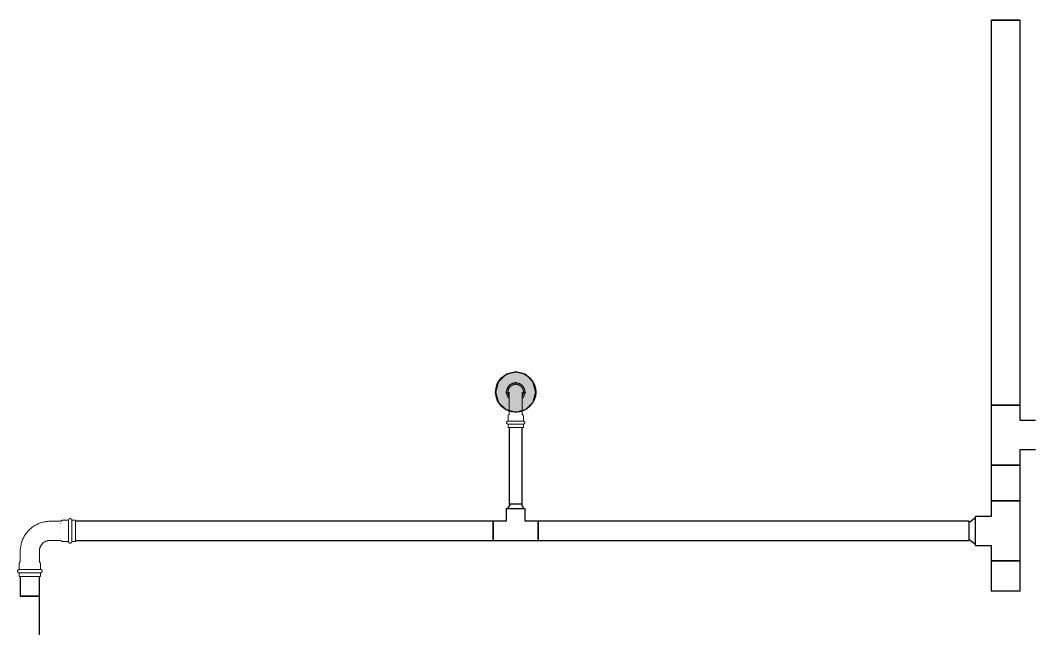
# Model space of a CAD drawing. Header units: inches. Extents: x -3327 to -1, y 8 to 1328.
# Drawn here: x -3167 to -3066, y 208.5 to 269 of the extents above; entities that cross this region are included whole.
import ezdxf

# ---------------------------------------------------------------- set-up
doc = ezdxf.new("R2010")
doc.units = ezdxf.units.IN
doc.header["$MEASUREMENT"] = 0
doc.layers.add('P-PIPE', color=3, linetype='Continuous', lineweight=9)
doc.layers.add('X - REF - FP', color=7, linetype='Continuous', true_color=0xb90000)

# ---------------------------------------------------------------- blocks, each defined once
blk = doc.blocks.new('Victaulic-VicPress316-Elbow 90-45deg Style P568_P571 - Standard-V3-SECOND LEVEL')
at = {"layer": 'P-PIPE'}
for p, q in [((-1.06, 4.55), (-1.06, 4.17)), ((1.06, 4.55), (-1.06, 4.55)), ((-1.06, 4.17), (1.06, 4.17)), ((1.06, 4.17), (1.06, 4.55)), ((-1.06, 3.85), (-1.06, 3.29)), ((-1.06, 3.85), (1.06, 3.85)), ((-0.95, 3.13), (-0.95, 2.02)), ((-0.77, 3.07), (-0.75, 3.07)), ((-0.31, 3.07), (-0.29, 3.07)), ((0.29, 3.07), (0.31, 3.07)), ((0.75, 3.07), (0.77, 3.07)), ((0.95, 2.02), (0.95, 3.12)), ((1.06, 3.29), (1.06, 3.85)), ((-4.17, 1.06), (-4.55, 1.06)), ((-4.55, 1.06), (-4.55, -1.06)), ((-4.17, -1.06), (-4.17, 1.06)), ((-3.29, 1.06), (-3.85, 1.06)), ((-3.85, -1.06), (-3.85, 1.06)), ((-2.02, 0.95), (-3.12, 0.95)), ((-3.07, 0.75), (-3.07, 0.77)), ((-3.07, 0.29), (-3.07, 0.31)), ((-3.14, -0.95), (-2.02, -0.95)), ((-3.07, -0.31), (-3.07, -0.29)), ((-3.07, -0.77), (-3.07, -0.75)), ((-4.55, -1.06), (-4.17, -1.06)), ((-3.85, -1.06), (-3.29, -1.06))]:
    blk.add_line(p, q, dxfattribs=at)
at = {"layer": 'P-PIPE', "flags": 128}
for points in [[(-1.06, 3.85), (-1.07, 3.85), (-1.07, 3.85), (-1.08, 3.85), (-1.09, 3.85), (-1.09, 3.85), (-1.1, 3.85), (-1.1, 3.85), (-1.11, 3.85), (-1.12, 3.86), (-1.12, 3.86), (-1.13, 3.86), (-1.13, 3.86), (-1.14, 3.87), (-1.15, 3.87), (-1.15, 3.87), (-1.16, 3.88), (-1.16, 3.88), (-1.17, 3.89), (-1.17, 3.89), (-1.18, 3.9), (-1.18, 3.9), (-1.19, 3.91), (-1.19, 3.91), (-1.19, 3.92), (-1.2, 3.92), (-1.2, 3.93), (-1.2, 3.93), (-1.21, 3.94), (-1.21, 3.94), (-1.21, 3.95), (-1.21, 3.96), (-1.22, 3.96), (-1.22, 3.97), (-1.22, 3.98), (-1.22, 3.98), (-1.22, 3.99), (-1.22, 4), (-1.22, 4), (-1.22, 4.01), (-1.22, 4.01), (-1.22, 4.02), (-1.22, 4.03), (-1.22, 4.03), (-1.22, 4.04), (-1.22, 4.05), (-1.22, 4.05), (-1.22, 4.06), (-1.21, 4.07), (-1.21, 4.07), (-1.21, 4.08), (-1.21, 4.08), (-1.2, 4.09), (-1.2, 4.1), (-1.2, 4.1), (-1.19, 4.11), (-1.19, 4.11), (-1.18, 4.12), (-1.18, 4.12), (-1.17, 4.13), (-1.17, 4.13), (-1.17, 4.14), (-1.16, 4.14), (-1.15, 4.14), (-1.15, 4.15), (-1.14, 4.15), (-1.14, 4.15), (-1.13, 4.16), (-1.13, 4.16), (-1.12, 4.16), (-1.11, 4.16), (-1.11, 4.17), (-1.1, 4.17), (-1.1, 4.17), (-1.09, 4.17), (-1.08, 4.17), (-1.08, 4.17), (-1.07, 4.17), (-1.06, 4.17), (-1.06, 4.17)], [(1.06, 4.17), (1.06, 4.17), (1.06, 4.17), (1.05, 4.17), (1.05, 4.17), (1.04, 4.17), (1.03, 4.17), (1.02, 4.17), (1.01, 4.17), (0.99, 4.17), (0.98, 4.17), (0.96, 4.17), (0.94, 4.17), (0.92, 4.17), (0.9, 4.17), (0.87, 4.17), (0.85, 4.17), (0.82, 4.17), (0.8, 4.17), (0.77, 4.17), (0.74, 4.17), (0.71, 4.17), (0.67, 4.17), (0.64, 4.17), (0.61, 4.17), (0.57, 4.17), (0.54, 4.17), (0.5, 4.17), (0.46, 4.17), (0.42, 4.17), (0.38, 4.17), (0.34, 4.17), (0.3, 4.17), (0.26, 4.17), (0.22, 4.17), (0.18, 4.17), (0.14, 4.17), (0.1, 4.17), (0.05, 4.17), (0.01, 4.17), (-0.03, 4.17), (-0.07, 4.17), (-0.12, 4.17), (-0.16, 4.17), (-0.2, 4.17), (-0.24, 4.17), (-0.28, 4.17), (-0.32, 4.17), (-0.36, 4.17), (-0.4, 4.17), (-0.44, 4.17), (-0.48, 4.17), (-0.52, 4.17), (-0.55, 4.17), (-0.59, 4.17), (-0.62, 4.17), (-0.66, 4.17), (-0.69, 4.17), (-0.72, 4.17), (-0.75, 4.17), (-0.78, 4.17), (-0.81, 4.17), (-0.84, 4.17), (-0.86, 4.17), (-0.88, 4.17), (-0.91, 4.17), (-0.93, 4.17), (-0.95, 4.17), (-0.97, 4.17), (-0.98, 4.17), (-1, 4.17), (-1.01, 4.17), (-1.02, 4.17), (-1.03, 4.17), (-1.04, 4.17), (-1.05, 4.17), (-1.05, 4.17), (-1.06, 4.17), (-1.06, 4.17), (-1.06, 4.17)], [(-1.06, 4.17), (-1.06, 4.17), (-1.06, 4.17), (-1.05, 4.17), (-1.05, 4.17), (-1.04, 4.17), (-1.03, 4.17), (-1.02, 4.17)], [(1.02, 4.17), (1.03, 4.17), (1.04, 4.17), (1.05, 4.17), (1.05, 4.17), (1.06, 4.17), (1.06, 4.17), (1.06, 4.17)], [(1.06, 4.17), (1.07, 4.17), (1.07, 4.17), (1.08, 4.17), (1.09, 4.17), (1.09, 4.17), (1.1, 4.17), (1.1, 4.17), (1.11, 4.17), (1.12, 4.16), (1.12, 4.16), (1.13, 4.16), (1.13, 4.16), (1.14, 4.15), (1.15, 4.15), (1.15, 4.15), (1.16, 4.14), (1.16, 4.14), (1.17, 4.13), (1.17, 4.13), (1.18, 4.12), (1.18, 4.12), (1.19, 4.11), (1.19, 4.11), (1.19, 4.1), (1.2, 4.1), (1.2, 4.09), (1.2, 4.09), (1.21, 4.08), (1.21, 4.08), (1.21, 4.07), (1.21, 4.06), (1.22, 4.06), (1.22, 4.05), (1.22, 4.04), (1.22, 4.04), (1.22, 4.03), (1.22, 4.02), (1.22, 4.02), (1.22, 4.01), (1.22, 4.01), (1.22, 4), (1.22, 3.99), (1.22, 3.99), (1.22, 3.98), (1.22, 3.97), (1.22, 3.97), (1.22, 3.96), (1.21, 3.95), (1.21, 3.95), (1.21, 3.94), (1.21, 3.94), (1.2, 3.93), (1.2, 3.92), (1.2, 3.92), (1.19, 3.91), (1.19, 3.91), (1.18, 3.9), (1.18, 3.9), (1.17, 3.89), (1.17, 3.89), (1.17, 3.88), (1.16, 3.88), (1.15, 3.88), (1.15, 3.87), (1.14, 3.87), (1.14, 3.87), (1.13, 3.86), (1.13, 3.86), (1.12, 3.86), (1.11, 3.86), (1.11, 3.85), (1.1, 3.85), (1.1, 3.85), (1.09, 3.85), (1.08, 3.85), (1.08, 3.85), (1.07, 3.85), (1.06, 3.85), (1.06, 3.85)], [(-1.06, 3.85), (-1.06, 3.85), (-1.06, 3.85), (-1.05, 3.85), (-1.05, 3.85), (-1.04, 3.85), (-1.03, 3.85), (-1.02, 3.85), (-1.01, 3.85), (-0.99, 3.85), (-0.98, 3.85), (-0.96, 3.85), (-0.94, 3.85), (-0.92, 3.85), (-0.9, 3.85), (-0.87, 3.85), (-0.85, 3.85), (-0.82, 3.85), (-0.8, 3.85), (-0.77, 3.85), (-0.74, 3.85), (-0.71, 3.85), (-0.67, 3.85), (-0.64, 3.85), (-0.61, 3.85), (-0.57, 3.85), (-0.54, 3.85), (-0.5, 3.85), (-0.46, 3.85), (-0.42, 3.85), (-0.38, 3.85), (-0.34, 3.85), (-0.3, 3.85), (-0.26, 3.85), (-0.22, 3.85), (-0.18, 3.85), (-0.14, 3.85), (-0.1, 3.85), (-0.05, 3.85), (-0.01, 3.85), (0.03, 3.85), (0.07, 3.85), (0.12, 3.85), (0.16, 3.85), (0.2, 3.85), (0.24, 3.85), (0.28, 3.85), (0.32, 3.85), (0.36, 3.85), (0.4, 3.85), (0.44, 3.85), (0.48, 3.85), (0.52, 3.85), (0.55, 3.85), (0.59, 3.85), (0.62, 3.85), (0.66, 3.85), (0.69, 3.85), (0.72, 3.85), (0.75, 3.85), (0.78, 3.85), (0.81, 3.85), (0.84, 3.85), (0.86, 3.85), (0.88, 3.85), (0.91, 3.85), (0.93, 3.85), (0.95, 3.85), (0.97, 3.85), (0.98, 3.85), (1, 3.85), (1.01, 3.85), (1.02, 3.85), (1.03, 3.85), (1.04, 3.85), (1.05, 3.85), (1.05, 3.85), (1.06, 3.85), (1.06, 3.85), (1.06, 3.85)], [(-1.02, 3.85), (-1.03, 3.85), (-1.04, 3.85), (-1.05, 3.85), (-1.05, 3.85), (-1.06, 3.85), (-1.06, 3.85), (-1.06, 3.85)], [(-0.95, 3.07), (-0.96, 3.08), (-0.97, 3.08), (-0.97, 3.09), (-0.98, 3.1), (-0.99, 3.11), (-1, 3.12), (-1, 3.12), (-1.01, 3.13), (-1.02, 3.14), (-1.02, 3.15), (-1.03, 3.16), (-1.03, 3.17), (-1.04, 3.18), (-1.04, 3.19), (-1.04, 3.2), (-1.05, 3.21), (-1.05, 3.22), (-1.05, 3.23), (-1.06, 3.24), (-1.06, 3.25), (-1.06, 3.27), (-1.06, 3.28), (-1.06, 3.29), (-1.06, 3.29)], [(1.06, 3.29), (1.06, 3.28), (1.06, 3.27), (1.06, 3.26), (1.06, 3.25), (1.05, 3.23), (1.05, 3.22), (1.05, 3.21), (1.05, 3.2), (1.04, 3.19), (1.04, 3.18), (1.03, 3.17), (1.03, 3.16), (1.02, 3.15), (1.02, 3.14), (1.01, 3.14), (1.01, 3.13), (1, 3.12), (0.99, 3.11), (0.98, 3.1), (0.98, 3.09), (0.97, 3.09), (0.96, 3.08), (0.95, 3.07), (0.95, 3.07)], [(1.06, 3.85), (1.06, 3.85), (1.06, 3.85), (1.05, 3.85), (1.05, 3.85), (1.04, 3.85), (1.03, 3.85), (1.02, 3.85)], [(-4.17, 1.06), (-4.17, 1.07), (-4.17, 1.07), (-4.17, 1.08), (-4.17, 1.09), (-4.17, 1.09), (-4.17, 1.1), (-4.17, 1.1), (-4.17, 1.11), (-4.16, 1.12), (-4.16, 1.12), (-4.16, 1.13), (-4.16, 1.13), (-4.15, 1.14), (-4.15, 1.15), (-4.15, 1.15), (-4.14, 1.16), (-4.14, 1.16), (-4.13, 1.17), (-4.13, 1.17), (-4.12, 1.18), (-4.12, 1.18), (-4.11, 1.19), (-4.11, 1.19), (-4.1, 1.19), (-4.1, 1.2), (-4.09, 1.2), (-4.09, 1.2), (-4.08, 1.21), (-4.08, 1.21), (-4.07, 1.21), (-4.06, 1.21), (-4.06, 1.22), (-4.05, 1.22), (-4.04, 1.22), (-4.04, 1.22), (-4.03, 1.22), (-4.02, 1.22), (-4.02, 1.22), (-4.01, 1.22), (-4.01, 1.22), (-4, 1.22), (-3.99, 1.22), (-3.99, 1.22), (-3.98, 1.22), (-3.97, 1.22), (-3.97, 1.22), (-3.96, 1.22), (-3.95, 1.21), (-3.95, 1.21), (-3.94, 1.21), (-3.94, 1.21), (-3.93, 1.2), (-3.92, 1.2), (-3.92, 1.2), (-3.91, 1.19), (-3.91, 1.19), (-3.9, 1.18), (-3.9, 1.18), (-3.89, 1.17), (-3.89, 1.17), (-3.88, 1.17), (-3.88, 1.16), (-3.88, 1.15), (-3.87, 1.15), (-3.87, 1.14), (-3.87, 1.14), (-3.86, 1.13), (-3.86, 1.13), (-3.86, 1.12), (-3.86, 1.11), (-3.85, 1.11), (-3.85, 1.1), (-3.85, 1.1), (-3.85, 1.09), (-3.85, 1.08), (-3.85, 1.08), (-3.85, 1.07), (-3.85, 1.06), (-3.85, 1.06)], [(-4.17, 1.06), (-4.17, 1.06), (-4.17, 1.06), (-4.17, 1.05), (-4.17, 1.05), (-4.17, 1.04), (-4.17, 1.03), (-4.17, 1.02), (-4.17, 1.01), (-4.17, 0.99), (-4.17, 0.98), (-4.17, 0.96), (-4.17, 0.94), (-4.17, 0.92), (-4.17, 0.9), (-4.17, 0.87), (-4.17, 0.85), (-4.17, 0.82), (-4.17, 0.8), (-4.17, 0.77), (-4.17, 0.74), (-4.17, 0.71), (-4.17, 0.67), (-4.17, 0.64), (-4.17, 0.61), (-4.17, 0.57), (-4.17, 0.54), (-4.17, 0.5), (-4.17, 0.46), (-4.17, 0.42), (-4.17, 0.38), (-4.17, 0.34), (-4.17, 0.3), (-4.17, 0.26), (-4.17, 0.22), (-4.17, 0.18), (-4.17, 0.14), (-4.17, 0.1), (-4.17, 0.05), (-4.17, 0.01), (-4.17, -0.03), (-4.17, -0.07), (-4.17, -0.12), (-4.17, -0.16), (-4.17, -0.2), (-4.17, -0.24), (-4.17, -0.28), (-4.17, -0.32), (-4.17, -0.36), (-4.17, -0.4), (-4.17, -0.44), (-4.17, -0.48), (-4.17, -0.52), (-4.17, -0.55), (-4.17, -0.59), (-4.17, -0.62), (-4.17, -0.66), (-4.17, -0.69), (-4.17, -0.72), (-4.17, -0.75), (-4.17, -0.78), (-4.17, -0.81), (-4.17, -0.84), (-4.17, -0.86), (-4.17, -0.88), (-4.17, -0.91), (-4.17, -0.93), (-4.17, -0.95), (-4.17, -0.97), (-4.17, -0.98), (-4.17, -1), (-4.17, -1.01), (-4.17, -1.02), (-4.17, -1.03), (-4.17, -1.04), (-4.17, -1.05), (-4.17, -1.05), (-4.17, -1.06), (-4.17, -1.06), (-4.17, -1.06)], [(-4.17, 1.02), (-4.17, 1.03), (-4.17, 1.04), (-4.17, 1.05), (-4.17, 1.05), (-4.17, 1.06), (-4.17, 1.06), (-4.17, 1.06)], [(-3.85, -1.06), (-3.85, -1.06), (-3.85, -1.06), (-3.85, -1.05), (-3.85, -1.05), (-3.85, -1.04), (-3.85, -1.03), (-3.85, -1.02), (-3.85, -1.01), (-3.85, -0.99), (-3.85, -0.98), (-3.85, -0.96), (-3.85, -0.94), (-3.85, -0.92), (-3.85, -0.9), (-3.85, -0.87), (-3.85, -0.85), (-3.85, -0.82), (-3.85, -0.8), (-3.85, -0.77), (-3.85, -0.74), (-3.85, -0.71), (-3.85, -0.67), (-3.85, -0.64), (-3.85, -0.61), (-3.85, -0.57), (-3.85, -0.54), (-3.85, -0.5), (-3.85, -0.46), (-3.85, -0.42), (-3.85, -0.38), (-3.85, -0.34), (-3.85, -0.3), (-3.85, -0.26), (-3.85, -0.22), (-3.85, -0.18), (-3.85, -0.14), (-3.85, -0.1), (-3.85, -0.05), (-3.85, -0.01), (-3.85, 0.03), (-3.85, 0.07), (-3.85, 0.12), (-3.85, 0.16), (-3.85, 0.2), (-3.85, 0.24), (-3.85, 0.28), (-3.85, 0.32), (-3.85, 0.36), (-3.85, 0.4), (-3.85, 0.44), (-3.85, 0.48), (-3.85, 0.52), (-3.85, 0.55), (-3.85, 0.59), (-3.85, 0.62), (-3.85, 0.66), (-3.85, 0.69), (-3.85, 0.72), (-3.85, 0.75), (-3.85, 0.78), (-3.85, 0.81), (-3.85, 0.84), (-3.85, 0.86), (-3.85, 0.88), (-3.85, 0.91), (-3.85, 0.93), (-3.85, 0.95), (-3.85, 0.97), (-3.85, 0.98), (-3.85, 1), (-3.85, 1.01), (-3.85, 1.02), (-3.85, 1.03), (-3.85, 1.04), (-3.85, 1.05), (-3.85, 1.05), (-3.85, 1.06), (-3.85, 1.06), (-3.85, 1.06)], [(-3.85, 1.06), (-3.85, 1.06), (-3.85, 1.06), (-3.85, 1.05), (-3.85, 1.05), (-3.85, 1.04), (-3.85, 1.03), (-3.85, 1.02)], [(-3.29, 1.06), (-3.28, 1.06), (-3.27, 1.06), (-3.26, 1.06), (-3.25, 1.06), (-3.23, 1.05), (-3.22, 1.05), (-3.21, 1.05), (-3.2, 1.05), (-3.19, 1.04), (-3.18, 1.04), (-3.17, 1.03), (-3.16, 1.03), (-3.15, 1.02), (-3.14, 1.02), (-3.14, 1.01), (-3.13, 1.01), (-3.12, 1), (-3.11, 0.99), (-3.1, 0.98), (-3.09, 0.98), (-3.09, 0.97), (-3.08, 0.96), (-3.07, 0.95), (-3.07, 0.95)], [(-0.95, 2.02), (-0.95, 1.97), (-0.95, 1.93), (-0.96, 1.89), (-0.96, 1.85), (-0.97, 1.8), (-0.98, 1.76), (-0.99, 1.72), (-1, 1.68), (-1.02, 1.64), (-1.03, 1.6), (-1.05, 1.56), (-1.07, 1.52), (-1.09, 1.49), (-1.11, 1.45), (-1.14, 1.41), (-1.16, 1.38), (-1.19, 1.35), (-1.21, 1.31), (-1.24, 1.28), (-1.27, 1.25), (-1.3, 1.22), (-1.34, 1.19), (-1.37, 1.17), (-1.4, 1.14), (-1.44, 1.12), (-1.48, 1.1), (-1.51, 1.08), (-1.55, 1.06), (-1.59, 1.04), (-1.63, 1.02), (-1.67, 1.01), (-1.71, 0.99), (-1.75, 0.98), (-1.79, 0.97), (-1.83, 0.97), (-1.88, 0.96), (-1.92, 0.95), (-1.96, 0.95), (-2, 0.95), (-2.02, 0.95)], [(-2.02, -0.95), (-1.9, -0.95), (-1.78, -0.94), (-1.66, -0.93), (-1.54, -0.91), (-1.43, -0.89), (-1.31, -0.87), (-1.2, -0.83), (-1.08, -0.8), (-0.97, -0.76), (-0.86, -0.72), (-0.75, -0.67), (-0.65, -0.61), (-0.54, -0.56), (-0.44, -0.5), (-0.34, -0.43), (-0.24, -0.36), (-0.15, -0.29), (-0.06, -0.21), (0.03, -0.13), (0.11, -0.05), (0.19, 0.04), (0.27, 0.13), (0.34, 0.22), (0.41, 0.31), (0.48, 0.41), (0.54, 0.51), (0.6, 0.62), (0.65, 0.72), (0.7, 0.83), (0.75, 0.94), (0.79, 1.05), (0.83, 1.17), (0.86, 1.28), (0.88, 1.39), (0.91, 1.51), (0.92, 1.63), (0.94, 1.75), (0.95, 1.86), (0.95, 1.98), (0.95, 2.02)], [(-3.07, -0.95), (-3.08, -0.96), (-3.08, -0.97), (-3.09, -0.97), (-3.1, -0.98), (-3.11, -0.99), (-3.12, -1), (-3.12, -1), (-3.13, -1.01), (-3.14, -1.02), (-3.15, -1.02), (-3.16, -1.03), (-3.17, -1.03), (-3.18, -1.04), (-3.19, -1.04), (-3.2, -1.04), (-3.21, -1.05), (-3.22, -1.05), (-3.23, -1.05), (-3.24, -1.06), (-3.25, -1.06), (-3.27, -1.06), (-3.28, -1.06), (-3.29, -1.06), (-3.29, -1.06)], [(-4.17, -1.06), (-4.17, -1.06), (-4.17, -1.06), (-4.17, -1.05), (-4.17, -1.05), (-4.17, -1.04), (-4.17, -1.03), (-4.17, -1.02)], [(-3.85, -1.06), (-3.85, -1.07), (-3.85, -1.07), (-3.85, -1.08), (-3.85, -1.09), (-3.85, -1.09), (-3.85, -1.1), (-3.85, -1.1), (-3.85, -1.11), (-3.86, -1.12), (-3.86, -1.12), (-3.86, -1.13), (-3.86, -1.13), (-3.87, -1.14), (-3.87, -1.15), (-3.87, -1.15), (-3.88, -1.16), (-3.88, -1.16), (-3.89, -1.17), (-3.89, -1.17), (-3.9, -1.18), (-3.9, -1.18), (-3.91, -1.19), (-3.91, -1.19), (-3.92, -1.19), (-3.92, -1.2), (-3.93, -1.2), (-3.93, -1.2), (-3.94, -1.21), (-3.94, -1.21), (-3.95, -1.21), (-3.96, -1.21), (-3.96, -1.22), (-3.97, -1.22), (-3.98, -1.22), (-3.98, -1.22), (-3.99, -1.22), (-4, -1.22), (-4, -1.22), (-4.01, -1.22), (-4.01, -1.22), (-4.02, -1.22), (-4.03, -1.22), (-4.03, -1.22), (-4.04, -1.22), (-4.05, -1.22), (-4.05, -1.22), (-4.06, -1.22), (-4.07, -1.21), (-4.07, -1.21), (-4.08, -1.21), (-4.08, -1.21), (-4.09, -1.2), (-4.1, -1.2), (-4.1, -1.2), (-4.11, -1.19), (-4.11, -1.19), (-4.12, -1.18), (-4.12, -1.18), (-4.13, -1.17), (-4.13, -1.17), (-4.14, -1.17), (-4.14, -1.16), (-4.14, -1.15), (-4.15, -1.15), (-4.15, -1.14), (-4.15, -1.14), (-4.16, -1.13), (-4.16, -1.13), (-4.16, -1.12), (-4.16, -1.11), (-4.17, -1.11), (-4.17, -1.1), (-4.17, -1.1), (-4.17, -1.09), (-4.17, -1.08), (-4.17, -1.08), (-4.17, -1.07), (-4.17, -1.06), (-4.17, -1.06)], [(-3.85, -1.02), (-3.85, -1.03), (-3.85, -1.04), (-3.85, -1.05), (-3.85, -1.05), (-3.85, -1.06), (-3.85, -1.06), (-3.85, -1.06)]]:
    blk.add_lwpolyline(points, dxfattribs=at)
blk = doc.blocks.new('Victaulic-VicPress316-Elbow 90-45deg Style P568_P571 - Standard-523083-SECOND LEVEL')
at = {"layer": 'P-PIPE'}
for p, q in [((-3178.28, 1233.46), (-3178.28, 1232.57)), ((-3176.97, 1232.57), (-3176.97, 1233.46)), ((-3178.39, 1232.42), (-3178.39, 1231.96)), ((-3176.86, 1231.96), (-3176.86, 1232.42)), ((-3177.63, 1231.96), (-3178.39, 1231.96)), ((-3178.39, 1231.67), (-3178.39, 1231.33)), ((-3177.63, 1231.67), (-3178.39, 1231.67)), ((-3178.39, 1231.33), (-3177.63, 1231.33)), ((-3176.86, 1231.96), (-3177.63, 1231.96)), ((-3176.86, 1231.67), (-3177.63, 1231.67)), ((-3177.63, 1231.33), (-3176.86, 1231.33)), ((-3176.86, 1231.33), (-3176.86, 1231.67))]:
    blk.add_line(p, q, dxfattribs=at)
at = {"layer": 'P-PIPE', "flags": 128}
for points in [[(-3177.63, 1235.77), (-3177.66, 1235.77), (-3177.7, 1235.76), (-3177.73, 1235.76), (-3177.77, 1235.76), (-3177.81, 1235.75), (-3177.84, 1235.74), (-3177.88, 1235.73), (-3177.91, 1235.72), (-3177.95, 1235.71), (-3177.98, 1235.69), (-3178.01, 1235.68), (-3178.05, 1235.66), (-3178.08, 1235.65), (-3178.11, 1235.63), (-3178.14, 1235.61), (-3178.17, 1235.59), (-3178.2, 1235.56), (-3178.23, 1235.54), (-3178.25, 1235.52), (-3178.28, 1235.49), (-3178.3, 1235.46), (-3178.33, 1235.44), (-3178.35, 1235.41), (-3178.37, 1235.38), (-3178.39, 1235.35), (-3178.41, 1235.32), (-3178.43, 1235.28), (-3178.45, 1235.25), (-3178.46, 1235.22), (-3178.48, 1235.19), (-3178.49, 1235.15), (-3178.5, 1235.12), (-3178.51, 1235.08), (-3178.52, 1235.05), (-3178.52, 1235.01), (-3178.53, 1234.97), (-3178.53, 1234.94), (-3178.54, 1234.9), (-3178.54, 1234.86), (-3178.54, 1234.83), (-3178.53, 1234.79), (-3178.53, 1234.76), (-3178.53, 1234.72), (-3178.52, 1234.68), (-3178.51, 1234.65), (-3178.5, 1234.61), (-3178.49, 1234.58), (-3178.48, 1234.54), (-3178.47, 1234.51), (-3178.45, 1234.48), (-3178.44, 1234.44), (-3178.42, 1234.41), (-3178.4, 1234.38), (-3178.38, 1234.35), (-3178.36, 1234.32), (-3178.34, 1234.29), (-3178.32, 1234.26), (-3178.29, 1234.23)], [(-3177.63, 1235.62), (-3177.66, 1235.62), (-3177.69, 1235.62), (-3177.72, 1235.62), (-3177.75, 1235.61), (-3177.78, 1235.61), (-3177.81, 1235.6), (-3177.84, 1235.59), (-3177.87, 1235.58), (-3177.9, 1235.57), (-3177.92, 1235.56), (-3177.95, 1235.55), (-3177.98, 1235.53), (-3178.01, 1235.52), (-3178.03, 1235.5), (-3178.06, 1235.49), (-3178.08, 1235.47), (-3178.11, 1235.45), (-3178.13, 1235.43), (-3178.15, 1235.41), (-3178.17, 1235.39), (-3178.2, 1235.37), (-3178.22, 1235.34), (-3178.23, 1235.32), (-3178.25, 1235.29), (-3178.27, 1235.27), (-3178.29, 1235.24), (-3178.3, 1235.22), (-3178.31, 1235.19), (-3178.33, 1235.16), (-3178.34, 1235.13), (-3178.35, 1235.1), (-3178.36, 1235.07), (-3178.37, 1235.05), (-3178.37, 1235.02), (-3178.38, 1234.99), (-3178.38, 1234.95), (-3178.39, 1234.92), (-3178.39, 1234.89), (-3178.39, 1234.86), (-3178.39, 1234.83), (-3178.39, 1234.8), (-3178.39, 1234.77), (-3178.38, 1234.74), (-3178.38, 1234.71), (-3178.37, 1234.68), (-3178.36, 1234.65), (-3178.36, 1234.62), (-3178.35, 1234.59), (-3178.33, 1234.56), (-3178.32, 1234.54), (-3178.31, 1234.51), (-3178.29, 1234.48), (-3178.28, 1234.46)], [(-3176.97, 1234.22), (-3176.95, 1234.25), (-3176.92, 1234.27), (-3176.9, 1234.3), (-3176.88, 1234.33), (-3176.86, 1234.36), (-3176.84, 1234.39), (-3176.82, 1234.42), (-3176.8, 1234.46), (-3176.79, 1234.49), (-3176.77, 1234.52), (-3176.76, 1234.56), (-3176.75, 1234.59), (-3176.74, 1234.63), (-3176.73, 1234.66), (-3176.73, 1234.7), (-3176.72, 1234.74), (-3176.72, 1234.77), (-3176.71, 1234.81), (-3176.71, 1234.85), (-3176.71, 1234.88), (-3176.72, 1234.92), (-3176.72, 1234.95), (-3176.72, 1234.99), (-3176.73, 1235.03), (-3176.74, 1235.06), (-3176.75, 1235.1), (-3176.76, 1235.13), (-3176.77, 1235.17), (-3176.78, 1235.2), (-3176.8, 1235.23), (-3176.81, 1235.27), (-3176.83, 1235.3), (-3176.85, 1235.33), (-3176.87, 1235.36), (-3176.89, 1235.39), (-3176.91, 1235.42), (-3176.93, 1235.45), (-3176.96, 1235.48), (-3176.98, 1235.5), (-3177.01, 1235.53), (-3177.04, 1235.55), (-3177.06, 1235.57), (-3177.09, 1235.6), (-3177.12, 1235.62), (-3177.15, 1235.64), (-3177.19, 1235.65), (-3177.22, 1235.67), (-3177.25, 1235.69), (-3177.29, 1235.7), (-3177.32, 1235.71), (-3177.35, 1235.73), (-3177.39, 1235.74), (-3177.42, 1235.74), (-3177.46, 1235.75), (-3177.5, 1235.76), (-3177.53, 1235.76), (-3177.57, 1235.77), (-3177.61, 1235.77), (-3177.63, 1235.77)], [(-3176.96, 1234.47), (-3176.95, 1234.49), (-3176.94, 1234.52), (-3176.92, 1234.55), (-3176.91, 1234.58), (-3176.9, 1234.61), (-3176.89, 1234.64), (-3176.88, 1234.66), (-3176.88, 1234.69), (-3176.87, 1234.72), (-3176.87, 1234.75), (-3176.86, 1234.79), (-3176.86, 1234.82), (-3176.86, 1234.85), (-3176.86, 1234.88), (-3176.86, 1234.91), (-3176.86, 1234.94), (-3176.87, 1234.97), (-3176.87, 1235), (-3176.88, 1235.03), (-3176.89, 1235.06), (-3176.89, 1235.09), (-3176.9, 1235.12), (-3176.92, 1235.15), (-3176.93, 1235.17), (-3176.94, 1235.2), (-3176.96, 1235.23), (-3176.97, 1235.25), (-3176.99, 1235.28), (-3177.01, 1235.31), (-3177.02, 1235.33), (-3177.04, 1235.35), (-3177.06, 1235.38), (-3177.09, 1235.4), (-3177.11, 1235.42), (-3177.13, 1235.44), (-3177.15, 1235.46), (-3177.18, 1235.48), (-3177.2, 1235.5), (-3177.23, 1235.51), (-3177.26, 1235.53), (-3177.28, 1235.54), (-3177.31, 1235.55), (-3177.34, 1235.57), (-3177.37, 1235.58), (-3177.4, 1235.59), (-3177.43, 1235.6), (-3177.46, 1235.6), (-3177.49, 1235.61), (-3177.52, 1235.61), (-3177.55, 1235.62), (-3177.58, 1235.62), (-3177.61, 1235.62), (-3177.63, 1235.62)], [(-3178.28, 1234.85), (-3178.28, 1234.85), (-3178.28, 1234.85), (-3178.28, 1234.84), (-3178.28, 1234.84), (-3178.28, 1234.83), (-3178.28, 1234.81), (-3178.28, 1234.8), (-3178.28, 1234.78), (-3178.28, 1234.77), (-3178.28, 1234.74), (-3178.28, 1234.72), (-3178.28, 1234.7), (-3178.28, 1234.67), (-3178.28, 1234.64), (-3178.28, 1234.61), (-3178.28, 1234.58), (-3178.28, 1234.55), (-3178.28, 1234.51), (-3178.28, 1234.47), (-3178.28, 1234.43), (-3178.28, 1234.39), (-3178.28, 1234.35), (-3178.28, 1234.31), (-3178.28, 1234.26), (-3178.28, 1234.21), (-3178.28, 1234.17), (-3178.28, 1234.12), (-3178.28, 1234.07), (-3178.28, 1234.02), (-3178.28, 1233.97), (-3178.28, 1233.91), (-3178.28, 1233.86), (-3178.28, 1233.81), (-3178.28, 1233.75), (-3178.28, 1233.7), (-3178.28, 1233.64), (-3178.28, 1233.59), (-3178.28, 1233.53), (-3178.28, 1233.48), (-3178.28, 1233.46)], [(-3176.97, 1233.46), (-3176.97, 1233.52), (-3176.97, 1233.57), (-3176.97, 1233.63), (-3176.97, 1233.68), (-3176.97, 1233.74), (-3176.97, 1233.79), (-3176.97, 1233.85), (-3176.97, 1233.9), (-3176.97, 1233.95), (-3176.97, 1234), (-3176.97, 1234.06), (-3176.97, 1234.11), (-3176.97, 1234.15), (-3176.97, 1234.2), (-3176.97, 1234.25), (-3176.97, 1234.29), (-3176.97, 1234.34), (-3176.97, 1234.38), (-3176.97, 1234.42), (-3176.97, 1234.46), (-3176.97, 1234.5), (-3176.97, 1234.54), (-3176.97, 1234.57), (-3176.97, 1234.6), (-3176.97, 1234.63), (-3176.97, 1234.66), (-3176.97, 1234.69), (-3176.97, 1234.72), (-3176.97, 1234.74), (-3176.97, 1234.76), (-3176.97, 1234.78), (-3176.97, 1234.8), (-3176.97, 1234.81), (-3176.97, 1234.82), (-3176.97, 1234.83), (-3176.97, 1234.84), (-3176.97, 1234.85), (-3176.97, 1234.85), (-3176.97, 1234.85), (-3176.97, 1234.85)], [(-3178.39, 1232.42), (-3178.39, 1232.43), (-3178.39, 1232.44), (-3178.39, 1232.45), (-3178.39, 1232.46), (-3178.39, 1232.47), (-3178.38, 1232.48), (-3178.38, 1232.49), (-3178.38, 1232.5), (-3178.37, 1232.51), (-3178.37, 1232.52), (-3178.37, 1232.53), (-3178.36, 1232.54), (-3178.36, 1232.55), (-3178.35, 1232.56), (-3178.34, 1232.57), (-3178.34, 1232.58), (-3178.33, 1232.59), (-3178.32, 1232.6), (-3178.32, 1232.6), (-3178.31, 1232.61), (-3178.3, 1232.62), (-3178.29, 1232.63), (-3178.28, 1232.63), (-3178.28, 1232.63)], [(-3176.97, 1232.63), (-3176.96, 1232.63), (-3176.95, 1232.62), (-3176.94, 1232.61), (-3176.93, 1232.61), (-3176.93, 1232.6), (-3176.92, 1232.59), (-3176.91, 1232.58), (-3176.91, 1232.57), (-3176.9, 1232.56), (-3176.9, 1232.55), (-3176.89, 1232.54), (-3176.89, 1232.53), (-3176.88, 1232.52), (-3176.88, 1232.51), (-3176.87, 1232.5), (-3176.87, 1232.49), (-3176.87, 1232.48), (-3176.86, 1232.47), (-3176.86, 1232.46), (-3176.86, 1232.45), (-3176.86, 1232.44), (-3176.86, 1232.43), (-3176.86, 1232.42), (-3176.86, 1232.42)], [(-3178.39, 1231.67), (-3178.4, 1231.67), (-3178.4, 1231.67), (-3178.41, 1231.67), (-3178.41, 1231.68), (-3178.42, 1231.68), (-3178.43, 1231.68), (-3178.43, 1231.68), (-3178.44, 1231.68), (-3178.44, 1231.68), (-3178.45, 1231.68), (-3178.45, 1231.69), (-3178.46, 1231.69), (-3178.46, 1231.69), (-3178.47, 1231.7), (-3178.47, 1231.7), (-3178.48, 1231.7), (-3178.48, 1231.71), (-3178.49, 1231.71), (-3178.49, 1231.71), (-3178.5, 1231.72), (-3178.5, 1231.72), (-3178.5, 1231.73), (-3178.51, 1231.73), (-3178.51, 1231.74), (-3178.51, 1231.74), (-3178.52, 1231.75), (-3178.52, 1231.75), (-3178.52, 1231.76), (-3178.52, 1231.76), (-3178.53, 1231.77), (-3178.53, 1231.77), (-3178.53, 1231.78), (-3178.53, 1231.78), (-3178.53, 1231.79), (-3178.53, 1231.79), (-3178.54, 1231.8), (-3178.54, 1231.81), (-3178.54, 1231.81), (-3178.54, 1231.82), (-3178.54, 1231.82), (-3178.54, 1231.83), (-3178.54, 1231.83), (-3178.54, 1231.84), (-3178.53, 1231.85), (-3178.53, 1231.85), (-3178.53, 1231.86), (-3178.53, 1231.86), (-3178.53, 1231.87), (-3178.53, 1231.87), (-3178.52, 1231.88), (-3178.52, 1231.88), (-3178.52, 1231.89), (-3178.52, 1231.89), (-3178.51, 1231.9), (-3178.51, 1231.9), (-3178.51, 1231.91), (-3178.5, 1231.91), (-3178.5, 1231.92), (-3178.49, 1231.92), (-3178.49, 1231.93), (-3178.49, 1231.93), (-3178.48, 1231.93), (-3178.48, 1231.94), (-3178.47, 1231.94), (-3178.47, 1231.94), (-3178.46, 1231.95), (-3178.46, 1231.95), (-3178.45, 1231.95), (-3178.45, 1231.95), (-3178.44, 1231.96), (-3178.43, 1231.96), (-3178.43, 1231.96), (-3178.42, 1231.96), (-3178.42, 1231.96), (-3178.41, 1231.96), (-3178.41, 1231.96), (-3178.4, 1231.96), (-3178.39, 1231.96), (-3178.39, 1231.96)], [(-3177.63, 1231.96), (-3177.66, 1231.96), (-3177.69, 1231.96), (-3177.72, 1231.96), (-3177.75, 1231.96), (-3177.78, 1231.96), (-3177.81, 1231.96), (-3177.84, 1231.96), (-3177.87, 1231.96), (-3177.9, 1231.96), (-3177.92, 1231.96), (-3177.95, 1231.96), (-3177.98, 1231.96), (-3178.01, 1231.96), (-3178.03, 1231.96), (-3178.06, 1231.96), (-3178.08, 1231.96), (-3178.11, 1231.96), (-3178.13, 1231.96), (-3178.15, 1231.96), (-3178.17, 1231.96), (-3178.2, 1231.96), (-3178.22, 1231.96), (-3178.23, 1231.96), (-3178.25, 1231.96), (-3178.27, 1231.96), (-3178.29, 1231.96), (-3178.3, 1231.96), (-3178.31, 1231.96), (-3178.33, 1231.96), (-3178.34, 1231.96), (-3178.35, 1231.96), (-3178.36, 1231.96), (-3178.37, 1231.96), (-3178.37, 1231.96), (-3178.38, 1231.96), (-3178.38, 1231.96), (-3178.39, 1231.96), (-3178.39, 1231.96), (-3178.39, 1231.96), (-3178.39, 1231.96)], [(-3178.39, 1231.96), (-3178.39, 1231.96), (-3178.39, 1231.96), (-3178.39, 1231.96), (-3178.38, 1231.96), (-3178.38, 1231.96), (-3178.37, 1231.96), (-3178.36, 1231.96), (-3178.35, 1231.96)], [(-3178.35, 1231.67), (-3178.36, 1231.67), (-3178.37, 1231.67), (-3178.37, 1231.67), (-3178.38, 1231.67), (-3178.38, 1231.67), (-3178.39, 1231.67), (-3178.39, 1231.67), (-3178.39, 1231.67), (-3178.39, 1231.67)], [(-3178.39, 1231.67), (-3178.39, 1231.67), (-3178.39, 1231.67), (-3178.39, 1231.67), (-3178.38, 1231.67), (-3178.38, 1231.67), (-3178.37, 1231.67), (-3178.36, 1231.67), (-3178.35, 1231.67), (-3178.34, 1231.67), (-3178.33, 1231.67), (-3178.32, 1231.67), (-3178.3, 1231.67), (-3178.29, 1231.67), (-3178.27, 1231.67), (-3178.26, 1231.67), (-3178.24, 1231.67), (-3178.22, 1231.67), (-3178.2, 1231.67), (-3178.18, 1231.67), (-3178.16, 1231.67), (-3178.14, 1231.67), (-3178.11, 1231.67), (-3178.09, 1231.67), (-3178.06, 1231.67), (-3178.04, 1231.67), (-3178.01, 1231.67), (-3177.99, 1231.67), (-3177.96, 1231.67), (-3177.93, 1231.67), (-3177.9, 1231.67), (-3177.87, 1231.67), (-3177.84, 1231.67), (-3177.82, 1231.67), (-3177.79, 1231.67), (-3177.76, 1231.67), (-3177.72, 1231.67), (-3177.69, 1231.67), (-3177.66, 1231.67), (-3177.63, 1231.67), (-3177.63, 1231.67)], [(-3176.86, 1231.96), (-3176.86, 1231.96), (-3176.86, 1231.96), (-3176.86, 1231.96), (-3176.87, 1231.96), (-3176.87, 1231.96), (-3176.88, 1231.96), (-3176.89, 1231.96), (-3176.9, 1231.96), (-3176.91, 1231.96), (-3176.92, 1231.96), (-3176.93, 1231.96), (-3176.95, 1231.96), (-3176.96, 1231.96), (-3176.98, 1231.96), (-3176.99, 1231.96), (-3177.01, 1231.96), (-3177.03, 1231.96), (-3177.05, 1231.96), (-3177.07, 1231.96), (-3177.09, 1231.96), (-3177.11, 1231.96), (-3177.14, 1231.96), (-3177.16, 1231.96), (-3177.19, 1231.96), (-3177.21, 1231.96), (-3177.24, 1231.96), (-3177.26, 1231.96), (-3177.29, 1231.96), (-3177.32, 1231.96), (-3177.35, 1231.96), (-3177.38, 1231.96), (-3177.41, 1231.96), (-3177.43, 1231.96), (-3177.46, 1231.96), (-3177.49, 1231.96), (-3177.53, 1231.96), (-3177.56, 1231.96), (-3177.59, 1231.96), (-3177.62, 1231.96), (-3177.63, 1231.96)], [(-3177.63, 1231.67), (-3177.59, 1231.67), (-3177.56, 1231.67), (-3177.53, 1231.67), (-3177.5, 1231.67), (-3177.47, 1231.67), (-3177.44, 1231.67), (-3177.41, 1231.67), (-3177.38, 1231.67), (-3177.35, 1231.67), (-3177.33, 1231.67), (-3177.3, 1231.67), (-3177.27, 1231.67), (-3177.24, 1231.67), (-3177.22, 1231.67), (-3177.19, 1231.67), (-3177.17, 1231.67), (-3177.14, 1231.67), (-3177.12, 1231.67), (-3177.1, 1231.67), (-3177.08, 1231.67), (-3177.05, 1231.67), (-3177.03, 1231.67), (-3177.02, 1231.67), (-3177, 1231.67), (-3176.98, 1231.67), (-3176.96, 1231.67), (-3176.95, 1231.67), (-3176.94, 1231.67), (-3176.92, 1231.67), (-3176.91, 1231.67), (-3176.9, 1231.67), (-3176.89, 1231.67), (-3176.88, 1231.67), (-3176.88, 1231.67), (-3176.87, 1231.67), (-3176.87, 1231.67), (-3176.86, 1231.67), (-3176.86, 1231.67), (-3176.86, 1231.67), (-3176.86, 1231.67)], [(-3176.9, 1231.96), (-3176.89, 1231.96), (-3176.88, 1231.96), (-3176.88, 1231.96), (-3176.87, 1231.96), (-3176.87, 1231.96), (-3176.86, 1231.96), (-3176.86, 1231.96), (-3176.86, 1231.96), (-3176.86, 1231.96)], [(-3176.86, 1231.67), (-3176.86, 1231.67), (-3176.86, 1231.67), (-3176.86, 1231.67), (-3176.87, 1231.67), (-3176.87, 1231.67), (-3176.88, 1231.67), (-3176.89, 1231.67), (-3176.9, 1231.67)], [(-3176.86, 1231.96), (-3176.85, 1231.96), (-3176.85, 1231.96), (-3176.84, 1231.96), (-3176.84, 1231.96), (-3176.83, 1231.96), (-3176.82, 1231.96), (-3176.82, 1231.96), (-3176.81, 1231.96), (-3176.81, 1231.96), (-3176.8, 1231.95), (-3176.8, 1231.95), (-3176.79, 1231.95), (-3176.79, 1231.95), (-3176.78, 1231.94), (-3176.78, 1231.94), (-3176.77, 1231.94), (-3176.77, 1231.93), (-3176.76, 1231.93), (-3176.76, 1231.92), (-3176.75, 1231.92), (-3176.75, 1231.92), (-3176.75, 1231.91), (-3176.74, 1231.91), (-3176.74, 1231.9), (-3176.74, 1231.9), (-3176.73, 1231.89), (-3176.73, 1231.89), (-3176.73, 1231.88), (-3176.73, 1231.88), (-3176.72, 1231.87), (-3176.72, 1231.87), (-3176.72, 1231.86), (-3176.72, 1231.85), (-3176.72, 1231.85), (-3176.72, 1231.84), (-3176.71, 1231.84), (-3176.71, 1231.83), (-3176.71, 1231.83), (-3176.71, 1231.82), (-3176.71, 1231.81), (-3176.71, 1231.81), (-3176.71, 1231.8), (-3176.71, 1231.8), (-3176.72, 1231.79), (-3176.72, 1231.79), (-3176.72, 1231.78), (-3176.72, 1231.77), (-3176.72, 1231.77), (-3176.72, 1231.76), (-3176.73, 1231.76), (-3176.73, 1231.75), (-3176.73, 1231.75), (-3176.73, 1231.74), (-3176.74, 1231.74), (-3176.74, 1231.73), (-3176.74, 1231.73), (-3176.75, 1231.72), (-3176.75, 1231.72), (-3176.76, 1231.72), (-3176.76, 1231.71), (-3176.76, 1231.71), (-3176.77, 1231.7), (-3176.77, 1231.7), (-3176.78, 1231.7), (-3176.78, 1231.69), (-3176.79, 1231.69), (-3176.79, 1231.69), (-3176.8, 1231.69), (-3176.8, 1231.68), (-3176.81, 1231.68), (-3176.82, 1231.68), (-3176.82, 1231.68), (-3176.83, 1231.68), (-3176.83, 1231.68), (-3176.84, 1231.67), (-3176.84, 1231.67), (-3176.85, 1231.67), (-3176.86, 1231.67), (-3176.86, 1231.67)]]:
    blk.add_lwpolyline(points, dxfattribs=at)

msp = doc.modelspace()

# ---------------------------------------------------------------- hatches: boundary and pattern name
at = {"layer": 'X - REF - FP'}
msp.add_hatch(color=256, dxfattribs=at).paths.add_polyline_path([(-3117.72, 230.02), (-3116.72, 230.29), (-3115.99, 231.02), (-3115.72, 232.02), (-3115.99, 233.02), (-3116.72, 233.76), (-3117.72, 234.02), (-3118.72, 233.76), (-3119.46, 233.02), (-3119.72, 232.02), (-3119.46, 231.02), (-3118.72, 230.29)], flags=0)
h = msp.add_hatch(color=256, dxfattribs=at)
edge = h.paths.add_edge_path(flags=0)
edge.add_arc((-3117.72, 232.02), 2, 0, 360)

# ---------------------------------------------------------------- linework, layer by layer
for p, q in [((-3070.43, 269.01), (-3070.43, 230.73)), ((-3070.43, 269.01), (-3068.28, 269.01)), ((-3070.24, 269.01), (-3070.39, 269.01)), ((-3070.01, 269.01), (-3070.24, 269.01)), ((-3069.72, 269.01), (-3070.01, 269.01)), ((-3069.37, 269.01), (-3069.72, 269.01)), ((-3068.63, 269.01), (-3069.37, 269.01)), ((-3068.28, 269.01), (-3068.63, 269.01)), ((-3067.98, 269.01), (-3068.28, 269.01)), ((-3068.28, 269.01), (-3067.56, 269.01)), ((-3067.75, 269.01), (-3067.98, 269.01)), ((-3067.61, 269.01), (-3067.75, 269.01)), ((-3067.56, 230.73), (-3067.56, 269.01)), ((-3118.72, 233.76), (-3119.46, 233.02)), ((-3117.72, 234.02), (-3118.72, 233.76)), ((-3116.72, 233.76), (-3117.72, 234.02)), ((-3115.99, 233.02), (-3116.72, 233.76)), ((-3119.46, 233.02), (-3119.72, 232.02)), ((-3117.72, 232.76), (-3117.72, 233.02)), ((-3115.72, 232.02), (-3115.99, 233.02)), ((-3119.72, 232.02), (-3119.46, 231.02)), ((-3118.72, 232.02), (-3118.46, 232.02)), ((-3116.99, 232.02), (-3116.72, 232.02)), ((-3115.99, 231.02), (-3115.72, 232.02)), ((-3119.46, 231.02), (-3118.72, 230.29)), ((-3118.72, 230.29), (-3117.72, 230.02)), ((-3117.72, 230.02), (-3116.72, 230.29)), ((-3116.72, 230.29), (-3115.99, 231.02)), ((-3070.43, 230.73), (-3070.43, 224.75)), ((-3068.28, 230.73), (-3070.43, 230.73)), ((-3070.39, 230.73), (-3070.24, 230.73)), ((-3070.24, 230.73), (-3070.01, 230.73)), ((-3070.01, 230.73), (-3069.72, 230.73)), ((-3069.72, 230.73), (-3069.37, 230.73)), ((-3069.37, 230.73), (-3068.63, 230.73)), ((-3068.63, 230.73), (-3068.28, 230.73)), ((-3068.28, 230.73), (-3067.98, 230.73)), ((-3067.56, 230.73), (-3068.28, 230.73)), ((-3067.98, 230.73), (-3067.75, 230.73)), ((-3067.75, 230.73), (-3067.61, 230.73)), ((-3067.56, 229.18), (-3067.56, 230.73)), ((-3118.38, 228.5), (-3118.38, 220.86)), ((-3117.07, 220.86), (-3117.07, 228.5)), ((-3066.01, 229.18), (-3067.56, 229.18)), ((-3067.56, 224.75), (-3067.56, 226.31)), ((-3067.56, 226.31), (-3066.01, 226.31)), ((-3070.43, 224.75), (-3070.43, 221.2)), ((-3070.43, 224.75), (-3068.28, 224.75)), ((-3070.24, 224.75), (-3070.39, 224.75)), ((-3070.01, 224.75), (-3070.24, 224.75)), ((-3069.72, 224.75), (-3070.01, 224.75)), ((-3069.37, 224.75), (-3069.72, 224.75)), ((-3068.63, 224.75), (-3069.37, 224.75)), ((-3068.28, 224.75), (-3068.63, 224.75)), ((-3067.98, 224.75), (-3068.28, 224.75)), ((-3068.28, 224.75), (-3067.56, 224.75)), ((-3067.75, 224.75), (-3067.98, 224.75)), ((-3067.61, 224.75), (-3067.75, 224.75)), ((-3067.56, 221.2), (-3067.56, 224.75)), ((-3069.72, 221.2), (-3070.43, 221.2)), ((-3070.43, 221.2), (-3070.43, 219.65)), ((-3070.39, 221.2), (-3070.24, 221.2)), ((-3070.24, 221.2), (-3070.01, 221.2)), ((-3070.01, 221.2), (-3069.72, 221.2)), ((-3067.56, 221.2), (-3069.72, 221.2)), ((-3069.72, 221.2), (-3069.37, 221.2)), ((-3069.37, 221.2), (-3068.63, 221.2)), ((-3068.63, 221.2), (-3068.28, 221.2)), ((-3068.28, 221.2), (-3067.98, 221.2)), ((-3067.98, 221.2), (-3067.75, 221.2)), ((-3067.75, 221.2), (-3067.61, 221.2)), ((-3067.56, 215.22), (-3067.56, 221.2)), ((-3118.67, 220.45), (-3118.67, 219.16)), ((-3118.67, 220.45), (-3116.77, 220.45)), ((-3118.29, 220.86), (-3118.54, 220.45)), ((-3117.07, 220.86), (-3118.38, 220.86)), ((-3116.91, 220.45), (-3117.16, 220.86)), ((-3116.77, 219.16), (-3116.77, 220.45)), ((-3119.97, 219.16), (-3161.5, 219.16)), ((-3118.67, 219.16), (-3119.97, 219.16)), ((-3119.97, 217.26), (-3119.97, 219.16)), ((-3115.48, 219.16), (-3116.77, 219.16)), ((-3072.65, 219.16), (-3115.48, 219.16)), ((-3115.48, 219.16), (-3115.48, 217.26)), ((-3071.99, 219.52), (-3072.65, 219.02)), ((-3072.65, 219.16), (-3072.65, 217.26)), ((-3070.43, 219.65), (-3071.99, 219.65)), ((-3071.99, 216.77), (-3071.99, 219.65)), ((-3119.97, 219.03), (-3119.97, 218.88)), ((-3119.97, 218.88), (-3119.97, 218.68)), ((-3119.97, 218.68), (-3119.97, 218.46)), ((-3119.97, 218.46), (-3119.97, 217.96)), ((-3115.48, 218.88), (-3115.48, 219.03)), ((-3115.48, 218.68), (-3115.48, 218.88)), ((-3115.48, 218.46), (-3115.48, 218.68)), ((-3115.48, 217.96), (-3115.48, 218.46)), ((-3161.5, 217.26), (-3119.97, 217.26)), ((-3119.97, 217.96), (-3119.97, 217.73)), ((-3119.97, 217.73), (-3119.97, 217.54)), ((-3119.97, 217.54), (-3119.97, 217.39)), ((-3119.97, 217.26), (-3115.48, 217.26)), ((-3115.48, 217.73), (-3115.48, 217.96)), ((-3115.48, 217.54), (-3115.48, 217.73)), ((-3115.48, 217.39), (-3115.48, 217.54)), ((-3115.48, 217.26), (-3072.65, 217.26)), ((-3072.65, 217.4), (-3071.99, 216.9)), ((-3071.99, 216.77), (-3070.43, 216.77)), ((-3070.43, 216.77), (-3070.43, 215.22)), ((-3070.43, 215.22), (-3070.43, 212.21)), ((-3070.43, 215.22), (-3069.72, 215.22)), ((-3070.24, 215.22), (-3070.39, 215.22)), ((-3070.01, 215.22), (-3070.24, 215.22)), ((-3069.72, 215.22), (-3070.01, 215.22)), ((-3069.37, 215.22), (-3069.72, 215.22)), ((-3069.72, 215.22), (-3067.56, 215.22)), ((-3068.63, 215.22), (-3069.37, 215.22)), ((-3068.28, 215.22), (-3068.63, 215.22)), ((-3067.98, 215.22), (-3068.28, 215.22)), ((-3067.75, 215.22), (-3067.98, 215.22)), ((-3067.61, 215.22), (-3067.75, 215.22)), ((-3067.56, 212.21), (-3067.56, 215.22)), ((-3167, 213.66), (-3167, 211.7)), ((-3165.1, 211.7), (-3165.1, 213.66)), ((-3067.56, 212.21), (-3070.43, 212.21)), ((-3167, 211.7), (-3165.1, 211.7)), ((-3166.72, 211.7), (-3166.87, 211.7)), ((-3166.52, 211.7), (-3166.72, 211.7)), ((-3166.29, 211.7), (-3166.52, 211.7)), ((-3165.8, 211.7), (-3166.29, 211.7)), ((-3165.57, 211.7), (-3165.8, 211.7)), ((-3165.38, 211.7), (-3165.57, 211.7)), ((-3165.23, 211.7), (-3165.38, 211.7)), ((-3165.1, 207.22), (-3165.1, 211.7))]:
    msp.add_line(p, q, dxfattribs=at)
msp.add_circle((-3117.72, 232.02), 2, dxfattribs=at)

# ---------------------------------------------------------------- block references
msp.add_blockref('Victaulic-VicPress316-Elbow 90-45deg Style P568_P571 - Standard-523083-SECOND LEVEL', (59.9, -1002.83), dxfattribs=at)
at = {"layer": 'X - REF - FP', "rotation": 180}
msp.add_blockref('Victaulic-VicPress316-Elbow 90-45deg Style P568_P571 - Standard-V3-SECOND LEVEL', (-3166.05, 218.21), dxfattribs=at)

doc.saveas('drawing.dxf')
